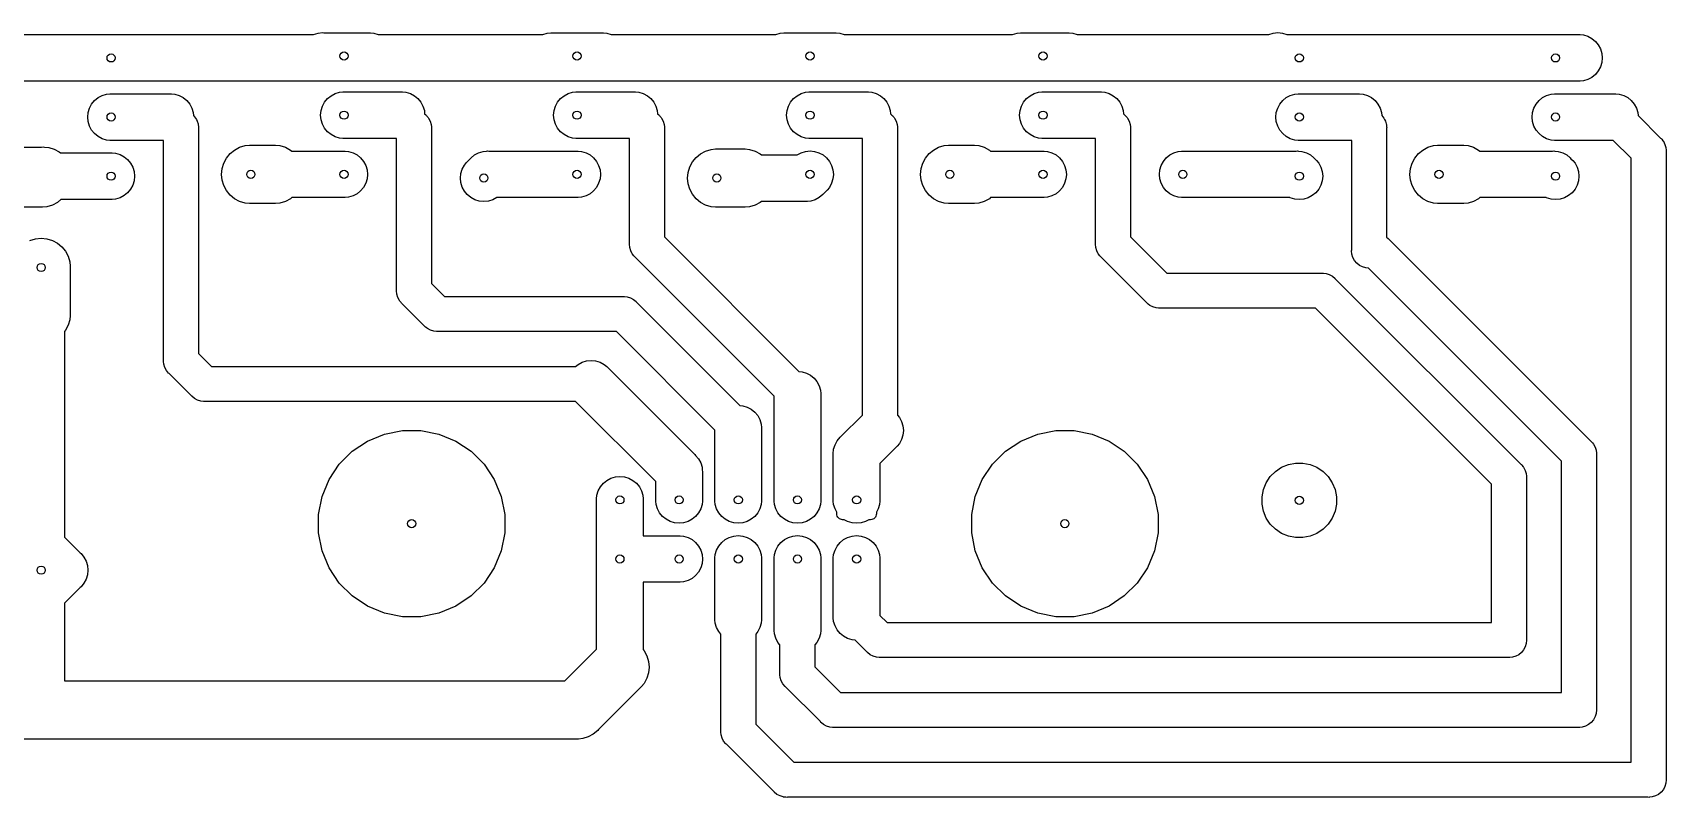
# Model space of a CAD drawing. Extents: x 86 to 209, y -117 to -36.
# Drawn here: x 137.6 to 207.8, y -116.8 to -83.9 of the extents above; entities that cross this region are included whole.
import ezdxf

# ---------------------------------------------------------------- set-up
doc = ezdxf.new("R2010")
doc.units = 0
doc.layers.add('BLACK', color=7, linetype='CONTINUOUS')

msp = doc.modelspace()

# ---------------------------------------------------------------- linework, layer by layer
at = {"layer": 'BLACK', "linetype": 'CONTINUOUS'}
for p, q in [((134, -84), (149.68, -84)), ((149.68, -84), (149.695, -83.9917)), ((149.695, -83.9917), (149.884, -83.9345)), ((149.884, -83.9345), (150.08, -83.9152)), ((150.08, -83.9152), (150.129, -83.92)), ((150.129, -83.92), (152.129, -83.92)), ((152.129, -83.92), (152.276, -83.9345)), ((152.276, -83.9345), (152.465, -83.9917)), ((152.465, -83.9917), (152.48, -84)), ((152.48, -84), (159.52, -84)), ((159.52, -84), (159.535, -83.9917)), ((159.535, -83.9917), (159.724, -83.9345)), ((159.724, -83.9345), (159.871, -83.92)), ((159.871, -83.92), (162.129, -83.92)), ((162.129, -83.92), (162.276, -83.9345)), ((162.276, -83.9345), (162.465, -83.9917)), ((162.465, -83.9917), (162.48, -84)), ((162.48, -84), (169.52, -84)), ((169.52, -84), (169.535, -83.9917)), ((169.535, -83.9917), (169.724, -83.9345)), ((169.724, -83.9345), (169.871, -83.92)), ((169.871, -83.92), (172.129, -83.92)), ((172.129, -83.92), (172.276, -83.9345)), ((172.276, -83.9345), (172.465, -83.9917)), ((172.465, -83.9917), (172.48, -84)), ((172.48, -84), (179.68, -84)), ((179.68, -84), (179.695, -83.9917)), ((179.695, -83.9917), (179.884, -83.9345)), ((179.884, -83.9345), (180.031, -83.92)), ((180.031, -83.92), (182.129, -83.92)), ((182.129, -83.92), (182.276, -83.9345)), ((182.276, -83.9345), (182.465, -83.9917)), ((182.465, -83.9917), (182.48, -84)), ((182.48, -84), (190.68, -84)), ((190.68, -84), (190.695, -83.9917)), ((190.695, -83.9917), (190.884, -83.9345)), ((190.884, -83.9345), (191.08, -83.9152)), ((191.08, -83.9152), (191.276, -83.9345)), ((191.276, -83.9345), (191.465, -83.9917)), ((191.465, -83.9917), (191.48, -84)), ((191.48, -84), (204.049, -84)), ((204.049, -84), (204.196, -84.0145)), ((204.196, -84.0145), (204.385, -84.0717)), ((204.385, -84.0717), (204.558, -84.1645)), ((204.558, -84.1645), (204.711, -84.2895)), ((204.711, -84.2895), (204.835, -84.4417)), ((204.835, -84.4417), (204.928, -84.6155)), ((204.928, -84.6155), (204.986, -84.804)), ((204.986, -84.804), (205.005, -85)), ((204.928, -85.3845), (204.835, -85.5583)), ((204.986, -85.196), (204.928, -85.3845)), ((205.005, -85), (204.986, -85.196)), ((149.951, -86), (134, -86)), ((150, -86.0048), (149.951, -86)), ((150.049, -86), (150, -86.0048)), ((191.111, -86), (150.049, -86)), ((191.16, -86.0048), (191.111, -86)), ((191.209, -86), (191.16, -86.0048)), ((204.049, -86), (191.209, -86)), ((204.196, -85.9855), (204.049, -86)), ((204.385, -85.9283), (204.196, -85.9855)), ((204.558, -85.8355), (204.385, -85.9283)), ((204.711, -85.7105), (204.558, -85.8355)), ((204.835, -85.5583), (204.711, -85.7105)), ((140.165, -86.9817), (140.289, -86.8295)), ((140.289, -86.8295), (140.442, -86.7045)), ((140.442, -86.7045), (140.615, -86.6117)), ((140.615, -86.6117), (140.804, -86.5545)), ((140.804, -86.5545), (140.951, -86.54)), ((140.951, -86.54), (143.589, -86.54)), ((143.589, -86.54), (143.736, -86.5545)), ((143.736, -86.5545), (143.925, -86.6117)), ((143.925, -86.6117), (144.098, -86.7045)), ((144.098, -86.7045), (144.251, -86.8295)), ((144.251, -86.8295), (144.375, -86.9817)), ((150.072, -87.0755), (150.165, -86.9017)), ((150.165, -86.9017), (150.289, -86.7495)), ((150.289, -86.7495), (150.442, -86.6245)), ((150.442, -86.6245), (150.615, -86.5317)), ((150.615, -86.5317), (150.804, -86.4745)), ((150.804, -86.4745), (150.951, -86.46)), ((150.951, -86.46), (153.509, -86.46)), ((153.509, -86.46), (153.656, -86.4745)), ((153.656, -86.4745), (153.845, -86.5317)), ((153.845, -86.5317), (154.018, -86.6245)), ((154.018, -86.6245), (154.171, -86.7495)), ((154.171, -86.7495), (154.295, -86.9017)), ((154.295, -86.9017), (154.388, -87.0755)), ((160.072, -87.0755), (160.165, -86.9017)), ((160.165, -86.9017), (160.289, -86.7495)), ((160.289, -86.7495), (160.442, -86.6245)), ((160.442, -86.6245), (160.615, -86.5317)), ((160.615, -86.5317), (160.804, -86.4745)), ((160.804, -86.4745), (160.951, -86.46)), ((160.951, -86.46), (163.509, -86.46)), ((163.509, -86.46), (163.656, -86.4745)), ((163.656, -86.4745), (163.845, -86.5317)), ((163.845, -86.5317), (164.018, -86.6245)), ((164.018, -86.6245), (164.171, -86.7495)), ((164.171, -86.7495), (164.295, -86.9017)), ((164.295, -86.9017), (164.388, -87.0755)), ((170.072, -87.0755), (170.165, -86.9017)), ((170.165, -86.9017), (170.289, -86.7495)), ((170.289, -86.7495), (170.442, -86.6245)), ((170.442, -86.6245), (170.615, -86.5317)), ((170.615, -86.5317), (170.804, -86.4745)), ((170.804, -86.4745), (170.951, -86.46)), ((170.951, -86.46), (173.509, -86.46)), ((173.509, -86.46), (173.656, -86.4745)), ((173.656, -86.4745), (173.845, -86.5317)), ((173.845, -86.5317), (174.018, -86.6245)), ((174.018, -86.6245), (174.171, -86.7495)), ((174.171, -86.7495), (174.295, -86.9017)), ((174.295, -86.9017), (174.388, -87.0755)), ((180.072, -87.0755), (180.165, -86.9017)), ((180.165, -86.9017), (180.289, -86.7495)), ((180.289, -86.7495), (180.442, -86.6245)), ((180.442, -86.6245), (180.615, -86.5317)), ((180.615, -86.5317), (180.804, -86.4745)), ((180.804, -86.4745), (180.951, -86.46)), ((180.951, -86.46), (183.509, -86.46)), ((183.509, -86.46), (183.656, -86.4745)), ((183.656, -86.4745), (183.845, -86.5317)), ((183.845, -86.5317), (184.018, -86.6245)), ((184.018, -86.6245), (184.171, -86.7495)), ((184.171, -86.7495), (184.295, -86.9017)), ((184.295, -86.9017), (184.388, -87.0755)), ((191.165, -86.9817), (191.289, -86.8295)), ((191.289, -86.8295), (191.442, -86.7045)), ((191.442, -86.7045), (191.615, -86.6117)), ((191.615, -86.6117), (191.804, -86.5545)), ((191.804, -86.5545), (191.951, -86.54)), ((191.951, -86.54), (194.589, -86.54)), ((194.589, -86.54), (194.736, -86.5545)), ((194.736, -86.5545), (194.925, -86.6117)), ((194.925, -86.6117), (195.098, -86.7045)), ((195.098, -86.7045), (195.251, -86.8295)), ((195.251, -86.8295), (195.375, -86.9817)), ((202.165, -86.9817), (202.289, -86.8295)), ((202.289, -86.8295), (202.442, -86.7045)), ((202.442, -86.7045), (202.615, -86.6117)), ((202.615, -86.6117), (202.804, -86.5545)), ((202.804, -86.5545), (202.951, -86.54)), ((202.951, -86.54), (205.589, -86.54)), ((205.589, -86.54), (205.736, -86.5545)), ((205.736, -86.5545), (205.925, -86.6117)), ((205.925, -86.6117), (206.098, -86.7045)), ((206.098, -86.7045), (206.251, -86.8295)), ((206.251, -86.8295), (206.375, -86.9817)), ((139.995, -87.54), (140.014, -87.344)), ((140.014, -87.736), (139.995, -87.54)), ((140.014, -87.344), (140.072, -87.1555)), ((140.072, -87.1555), (140.165, -86.9817)), ((144.375, -86.9817), (144.468, -87.1555)), ((144.468, -87.1555), (144.526, -87.344)), ((144.526, -87.344), (144.538, -87.4737)), ((144.538, -87.4737), (144.627, -87.5813)), ((144.627, -87.5813), (144.663, -87.6488)), ((144.663, -87.6488), (144.696, -87.7116)), ((149.995, -87.46), (150.014, -87.264)), ((150.014, -87.656), (149.995, -87.46)), ((150.014, -87.264), (150.072, -87.0755)), ((154.388, -87.0755), (154.446, -87.264)), ((154.446, -87.264), (154.459, -87.3981)), ((154.459, -87.3981), (154.504, -87.4436)), ((154.504, -87.4436), (154.533, -87.4671)), ((154.533, -87.4671), (154.556, -87.4957)), ((154.556, -87.4957), (154.556, -87.4957)), ((154.556, -87.4957), (154.608, -87.5583)), ((154.608, -87.5583), (154.627, -87.5813)), ((154.627, -87.5813), (154.696, -87.7116)), ((159.995, -87.46), (160.014, -87.264)), ((160.014, -87.656), (159.995, -87.46)), ((160.014, -87.264), (160.072, -87.0755)), ((164.388, -87.0755), (164.446, -87.264)), ((164.446, -87.264), (164.459, -87.3981)), ((164.459, -87.3981), (164.504, -87.4436)), ((164.504, -87.4436), (164.533, -87.4671)), ((164.533, -87.4671), (164.556, -87.4957)), ((164.556, -87.4957), (164.556, -87.4957)), ((164.556, -87.4957), (164.608, -87.5583)), ((164.608, -87.5583), (164.627, -87.5813)), ((164.627, -87.5813), (164.696, -87.7116)), ((169.995, -87.46), (170.014, -87.264)), ((170.014, -87.656), (169.995, -87.46)), ((170.014, -87.264), (170.072, -87.0755)), ((174.388, -87.0755), (174.446, -87.264)), ((174.446, -87.264), (174.459, -87.3981)), ((174.459, -87.3981), (174.504, -87.4436)), ((174.504, -87.4436), (174.533, -87.4671)), ((174.533, -87.4671), (174.556, -87.4957)), ((174.556, -87.4957), (174.556, -87.4957)), ((174.556, -87.4957), (174.608, -87.5583)), ((174.608, -87.5583), (174.627, -87.5813)), ((174.627, -87.5813), (174.696, -87.7116)), ((179.995, -87.46), (180.014, -87.264)), ((180.014, -87.656), (179.995, -87.46)), ((180.014, -87.264), (180.072, -87.0755)), ((184.388, -87.0755), (184.446, -87.264)), ((184.446, -87.264), (184.459, -87.3981)), ((184.459, -87.3981), (184.504, -87.4436)), ((184.504, -87.4436), (184.533, -87.4671)), ((184.533, -87.4671), (184.556, -87.4957)), ((184.556, -87.4957), (184.556, -87.4957)), ((184.556, -87.4957), (184.608, -87.5583)), ((184.608, -87.5583), (184.627, -87.5813)), ((184.627, -87.5813), (184.696, -87.7116)), ((190.995, -87.54), (191.014, -87.344)), ((191.014, -87.736), (190.995, -87.54)), ((191.014, -87.344), (191.072, -87.1555)), ((191.072, -87.1555), (191.165, -86.9817)), ((195.375, -86.9817), (195.468, -87.1555)), ((195.468, -87.1555), (195.526, -87.344)), ((195.526, -87.344), (195.538, -87.4737)), ((195.538, -87.4737), (195.627, -87.5813)), ((195.627, -87.5813), (195.663, -87.6488)), ((195.663, -87.6488), (195.696, -87.7116)), ((201.995, -87.54), (202.014, -87.344)), ((202.014, -87.736), (201.995, -87.54)), ((202.014, -87.344), (202.072, -87.1555)), ((202.072, -87.1555), (202.165, -86.9817)), ((206.375, -86.9817), (206.468, -87.1555)), ((206.468, -87.1555), (206.526, -87.344)), ((206.526, -87.344), (206.539, -87.4781)), ((206.539, -87.4781), (207.504, -88.4436)), ((140.072, -87.9245), (140.014, -87.736)), ((140.165, -88.0983), (140.072, -87.9245)), ((140.289, -88.2505), (140.165, -88.0983)), ((140.442, -88.3755), (140.289, -88.2505)), ((144.696, -87.7116), (144.732, -87.8284)), ((144.732, -87.8284), (144.739, -87.853)), ((144.739, -87.853), (144.75, -87.9632)), ((144.75, -87.9632), (144.75, -87.9632)), ((144.75, -87.9632), (144.754, -88)), ((144.754, -88), (144.75, -88.0368)), ((144.75, -88.0368), (144.75, -97.6893)), ((150.072, -87.8445), (150.014, -87.656)), ((150.165, -88.0183), (150.072, -87.8445)), ((150.289, -88.1705), (150.165, -88.0183)), ((150.442, -88.2955), (150.289, -88.1705)), ((150.615, -88.3883), (150.442, -88.2955)), ((154.696, -87.7116), (154.739, -87.853)), ((154.739, -87.853), (154.75, -87.9632)), ((154.75, -87.9632), (154.75, -87.9632)), ((154.75, -87.9632), (154.754, -88)), ((154.754, -88), (154.75, -88.0368)), ((154.75, -88.0368), (154.75, -94.6893)), ((160.072, -87.8445), (160.014, -87.656)), ((160.165, -88.0183), (160.072, -87.8445)), ((160.289, -88.1705), (160.165, -88.0183)), ((160.442, -88.2955), (160.289, -88.1705)), ((160.615, -88.3883), (160.442, -88.2955)), ((164.696, -87.7116), (164.739, -87.853)), ((164.739, -87.853), (164.75, -87.9632)), ((164.75, -87.9632), (164.75, -87.9632)), ((164.75, -87.9632), (164.754, -88)), ((164.754, -88), (164.75, -88.0368)), ((164.75, -88.0368), (164.75, -92.6893)), ((170.072, -87.8445), (170.014, -87.656)), ((170.165, -88.0183), (170.072, -87.8445)), ((170.289, -88.1705), (170.165, -88.0183)), ((170.442, -88.2955), (170.289, -88.1705)), ((170.615, -88.3883), (170.442, -88.2955)), ((174.696, -87.7116), (174.739, -87.853)), ((174.739, -87.853), (174.75, -87.9632)), ((174.75, -87.9632), (174.75, -87.9632)), ((174.75, -87.9632), (174.754, -88)), ((174.754, -88), (174.75, -88.0368)), ((174.75, -88.0368), (174.75, -100.338)), ((180.072, -87.8445), (180.014, -87.656)), ((180.165, -88.0183), (180.072, -87.8445)), ((180.289, -88.1705), (180.165, -88.0183)), ((180.442, -88.2955), (180.289, -88.1705)), ((180.615, -88.3883), (180.442, -88.2955)), ((184.696, -87.7116), (184.739, -87.853)), ((184.739, -87.853), (184.75, -87.9632)), ((184.75, -87.9632), (184.75, -87.9632)), ((184.75, -87.9632), (184.754, -88)), ((184.754, -88), (184.75, -88.0368)), ((184.75, -88.0368), (184.75, -92.6893)), ((191.072, -87.9245), (191.014, -87.736)), ((191.165, -88.0983), (191.072, -87.9245)), ((191.289, -88.2505), (191.165, -88.0983)), ((191.442, -88.3755), (191.289, -88.2505)), ((195.696, -87.7116), (195.732, -87.8284)), ((195.732, -87.8284), (195.739, -87.853)), ((195.739, -87.853), (195.75, -87.9632)), ((195.75, -87.9632), (195.75, -87.9632)), ((195.75, -87.9632), (195.754, -88)), ((195.754, -88), (195.75, -88.0368)), ((195.75, -88.0368), (195.75, -92.6959)), ((202.072, -87.9245), (202.014, -87.736)), ((202.165, -88.0983), (202.072, -87.9245)), ((202.289, -88.2505), (202.165, -88.0983)), ((202.442, -88.3755), (202.289, -88.2505)), ((137.141, -88.83), (138.019, -88.83)), ((138.019, -88.83), (138.08, -88.824)), ((138.08, -88.824), (138.141, -88.83)), ((138.141, -88.83), (138.141, -88.83)), ((138.141, -88.83), (138.325, -88.8481)), ((138.325, -88.8481), (138.561, -88.9196)), ((138.561, -88.9196), (138.778, -89.0356)), ((138.778, -89.0356), (138.832, -89.08)), ((140.615, -88.4683), (140.442, -88.3755)), ((140.804, -88.5255), (140.615, -88.4683)), ((140.951, -88.54), (140.804, -88.5255)), ((143.25, -88.54), (140.951, -88.54)), ((143.25, -97.9632), (143.25, -88.54)), ((146.112, -89.1118), (146.302, -88.9556)), ((146.302, -88.9556), (146.519, -88.8396)), ((146.519, -88.8396), (146.755, -88.7681)), ((146.755, -88.7681), (146.939, -88.75)), ((146.939, -88.75), (148.061, -88.75)), ((148.061, -88.75), (148.245, -88.7681)), ((148.245, -88.7681), (148.481, -88.8396)), ((148.481, -88.8396), (148.698, -88.9556)), ((148.698, -88.9556), (148.752, -89)), ((148.752, -89), (151.049, -89)), ((150.804, -88.4455), (150.615, -88.3883)), ((150.951, -88.46), (150.804, -88.4455)), ((153.25, -88.46), (150.951, -88.46)), ((151.049, -89), (151.196, -89.0145)), ((151.196, -89.0145), (151.385, -89.0717)), ((153.25, -94.9632), (153.25, -88.46)), ((156.775, -89.0717), (156.964, -89.0145)), ((156.964, -89.0145), (157.111, -89)), ((157.111, -89), (157.16, -88.9952)), ((157.111, -89), (157.111, -89)), ((157.16, -88.9952), (157.209, -89)), ((157.209, -89), (161.049, -89)), ((160.804, -88.4455), (160.615, -88.3883)), ((160.951, -88.46), (160.804, -88.4455)), ((163.25, -88.46), (160.951, -88.46)), ((161.049, -89), (161.196, -89.0145)), ((161.196, -89.0145), (161.385, -89.0717)), ((163.25, -92.9632), (163.25, -88.46)), ((166.302, -89.1156), (166.519, -88.9996)), ((166.519, -88.9996), (166.755, -88.9281)), ((166.755, -88.9281), (166.939, -88.91)), ((166.939, -88.91), (168.221, -88.91)), ((168.221, -88.91), (168.405, -88.9281)), ((168.405, -88.9281), (168.641, -88.9996)), ((168.641, -88.9996), (168.858, -89.1156)), ((170.804, -88.4455), (170.615, -88.3883)), ((170.615, -89.0717), (170.804, -89.0145)), ((170.951, -88.46), (170.804, -88.4455)), ((170.804, -89.0145), (171, -88.9952)), ((173.25, -88.46), (170.951, -88.46)), ((171, -88.9952), (171.196, -89.0145)), ((171.196, -89.0145), (171.385, -89.0717)), ((173.25, -100.336), (173.25, -88.46)), ((176.112, -89.1118), (176.302, -88.9556)), ((176.302, -88.9556), (176.519, -88.8396)), ((176.519, -88.8396), (176.755, -88.7681)), ((176.755, -88.7681), (176.939, -88.75)), ((176.939, -88.75), (178.061, -88.75)), ((178.061, -88.75), (178.245, -88.7681)), ((178.245, -88.7681), (178.481, -88.8396)), ((178.481, -88.8396), (178.698, -88.9556)), ((178.698, -88.9556), (178.752, -89)), ((178.752, -89), (181.049, -89)), ((180.804, -88.4455), (180.615, -88.3883)), ((180.951, -88.46), (180.804, -88.4455)), ((183.25, -88.46), (180.951, -88.46)), ((181.049, -89), (181.196, -89.0145)), ((181.196, -89.0145), (181.385, -89.0717)), ((183.25, -92.9632), (183.25, -88.46)), ((186.615, -89.0717), (186.804, -89.0145)), ((186.804, -89.0145), (186.951, -89)), ((186.951, -89), (191.871, -89)), ((191.615, -88.4683), (191.442, -88.3755)), ((191.804, -88.5255), (191.615, -88.4683)), ((191.951, -88.54), (191.804, -88.5255)), ((191.871, -89), (191.92, -88.9952)), ((191.92, -88.9952), (191.969, -89)), ((194.25, -88.54), (191.951, -88.54)), ((191.969, -89), (192.116, -89.0145)), ((192.116, -89.0145), (192.305, -89.0717)), ((194.25, -93.2452), (194.25, -88.54)), ((197.112, -89.1118), (197.302, -88.9556)), ((197.302, -88.9556), (197.519, -88.8396)), ((197.519, -88.8396), (197.755, -88.7681)), ((197.755, -88.7681), (197.939, -88.75)), ((197.939, -88.75), (199.061, -88.75)), ((199.061, -88.75), (199.245, -88.7681)), ((199.245, -88.7681), (199.481, -88.8396)), ((199.481, -88.8396), (199.698, -88.9556)), ((199.698, -88.9556), (199.752, -89)), ((199.752, -89), (202.871, -89)), ((202.615, -88.4683), (202.442, -88.3755)), ((202.804, -88.5255), (202.615, -88.4683)), ((202.951, -88.54), (202.804, -88.5255)), ((202.871, -89), (202.92, -88.9952)), ((202.92, -88.9952), (202.969, -89)), ((205.479, -88.54), (202.951, -88.54)), ((202.969, -89), (203.116, -89.0145)), ((203.116, -89.0145), (203.305, -89.0717)), ((206.25, -89.3107), (205.479, -88.54)), ((207.504, -88.4436), (207.533, -88.4671)), ((207.533, -88.4671), (207.556, -88.4957)), ((207.556, -88.4957), (207.556, -88.4957)), ((207.556, -88.4957), (207.608, -88.5583)), ((207.608, -88.5583), (207.627, -88.5813)), ((207.627, -88.5813), (207.696, -88.7116)), ((207.696, -88.7116), (207.739, -88.853)), ((207.739, -88.853), (207.75, -88.9632)), ((207.75, -88.9632), (207.75, -88.9632)), ((207.75, -88.9632), (207.754, -89)), ((207.754, -89), (207.75, -89.0368)), ((207.75, -89.0368), (207.75, -115.963)), ((138.832, -89.08), (141.049, -89.08)), ((141.049, -89.08), (141.196, -89.0945)), ((141.196, -89.0945), (141.385, -89.1517)), ((141.385, -89.1517), (141.558, -89.2445)), ((141.558, -89.2445), (141.711, -89.3695)), ((141.711, -89.3695), (141.835, -89.5217)), ((141.835, -89.5217), (141.928, -89.6955)), ((141.928, -89.6955), (141.986, -89.884)), ((145.768, -89.755), (145.84, -89.5193)), ((145.84, -89.5193), (145.956, -89.3022)), ((145.956, -89.3022), (146.112, -89.1118)), ((151.385, -89.0717), (151.558, -89.1645)), ((151.558, -89.1645), (151.711, -89.2895)), ((151.711, -89.2895), (151.835, -89.4417)), ((151.835, -89.4417), (151.928, -89.6155)), ((151.928, -89.6155), (151.986, -89.804)), ((156.072, -89.7755), (156.165, -89.6017)), ((156.165, -89.6017), (156.258, -89.4876)), ((156.258, -89.4876), (156.418, -89.3276)), ((156.418, -89.3276), (156.449, -89.2895)), ((156.449, -89.2895), (156.602, -89.1645)), ((156.602, -89.1645), (156.775, -89.0717)), ((161.385, -89.0717), (161.558, -89.1645)), ((161.558, -89.1645), (161.711, -89.2895)), ((161.711, -89.2895), (161.835, -89.4417)), ((161.835, -89.4417), (161.928, -89.6155)), ((161.928, -89.6155), (161.986, -89.804)), ((165.768, -89.915), (165.84, -89.6793)), ((165.84, -89.6793), (165.956, -89.4622)), ((165.956, -89.4622), (166.112, -89.2718)), ((166.112, -89.2718), (166.302, -89.1156)), ((168.858, -89.1156), (168.912, -89.16)), ((168.912, -89.16), (170.45, -89.16)), ((170.45, -89.16), (170.615, -89.0717)), ((171.385, -89.0717), (171.558, -89.1645)), ((171.558, -89.1645), (171.711, -89.2895)), ((171.711, -89.2895), (171.835, -89.4417)), ((171.835, -89.4417), (171.928, -89.6155)), ((171.928, -89.6155), (171.986, -89.804)), ((175.768, -89.755), (175.84, -89.5193)), ((175.84, -89.5193), (175.956, -89.3022)), ((175.956, -89.3022), (176.112, -89.1118)), ((181.385, -89.0717), (181.558, -89.1645)), ((181.558, -89.1645), (181.711, -89.2895)), ((181.711, -89.2895), (181.835, -89.4417)), ((181.835, -89.4417), (181.928, -89.6155)), ((181.928, -89.6155), (181.986, -89.804)), ((186.014, -89.804), (186.072, -89.6155)), ((186.072, -89.6155), (186.165, -89.4417)), ((186.165, -89.4417), (186.289, -89.2895)), ((186.289, -89.2895), (186.442, -89.1645)), ((186.442, -89.1645), (186.615, -89.0717)), ((192.305, -89.0717), (192.478, -89.1645)), ((192.478, -89.1645), (192.631, -89.2895)), ((192.631, -89.2895), (192.662, -89.3276)), ((192.662, -89.3276), (192.742, -89.4076)), ((192.742, -89.4076), (192.835, -89.5217)), ((192.835, -89.5217), (192.928, -89.6955)), ((192.928, -89.6955), (192.986, -89.884)), ((196.768, -89.755), (196.84, -89.5193)), ((196.84, -89.5193), (196.956, -89.3022)), ((196.956, -89.3022), (197.112, -89.1118)), ((203.305, -89.0717), (203.478, -89.1645)), ((203.478, -89.1645), (203.631, -89.2895)), ((203.631, -89.2895), (203.662, -89.3276)), ((203.662, -89.3276), (203.742, -89.4076)), ((203.742, -89.4076), (203.835, -89.5217)), ((203.835, -89.5217), (203.928, -89.6955)), ((203.928, -89.6955), (203.986, -89.884)), ((206.25, -115.25), (206.25, -89.3107)), ((141.986, -90.276), (141.928, -90.4645)), ((141.986, -89.884), (142.005, -90.08)), ((142.005, -90.08), (141.986, -90.276)), ((145.744, -90), (145.768, -89.755)), ((145.768, -90.245), (145.744, -90)), ((145.84, -90.4807), (145.768, -90.245)), ((151.928, -90.3845), (151.835, -90.5583)), ((151.986, -90.196), (151.928, -90.3845)), ((151.986, -89.804), (152.005, -90)), ((152.005, -90), (151.986, -90.196)), ((155.995, -90.16), (156.014, -89.964)), ((156.014, -90.356), (155.995, -90.16)), ((156.014, -89.964), (156.072, -89.7755)), ((156.072, -90.5445), (156.014, -90.356)), ((161.928, -90.3845), (161.835, -90.5583)), ((161.986, -90.196), (161.928, -90.3845)), ((161.986, -89.804), (162.005, -90)), ((162.005, -90), (161.986, -90.196)), ((165.744, -90.16), (165.768, -89.915)), ((165.768, -90.405), (165.744, -90.16)), ((165.84, -90.6407), (165.768, -90.405)), ((171.928, -90.3845), (171.835, -90.5583)), ((171.986, -90.196), (171.928, -90.3845)), ((171.986, -89.804), (172.005, -90)), ((172.005, -90), (171.986, -90.196)), ((175.744, -90), (175.768, -89.755)), ((175.768, -90.245), (175.744, -90)), ((175.84, -90.4807), (175.768, -90.245)), ((181.928, -90.3845), (181.835, -90.5583)), ((181.986, -90.196), (181.928, -90.3845)), ((181.986, -89.804), (182.005, -90)), ((182.005, -90), (181.986, -90.196)), ((185.995, -90), (186.014, -89.804)), ((186.014, -90.196), (185.995, -90)), ((186.072, -90.3845), (186.014, -90.196)), ((186.165, -90.5583), (186.072, -90.3845)), ((192.986, -90.276), (192.928, -90.4645)), ((192.986, -89.884), (193.005, -90.08)), ((193.005, -90.08), (192.986, -90.276)), ((196.744, -90), (196.768, -89.755)), ((196.768, -90.245), (196.744, -90)), ((196.84, -90.4807), (196.768, -90.245)), ((203.986, -90.276), (203.928, -90.4645)), ((203.986, -89.884), (204.005, -90.08)), ((204.005, -90.08), (203.986, -90.276)), ((138.849, -91.08), (138.698, -91.2044)), ((141.049, -91.08), (138.849, -91.08)), ((141.196, -91.0655), (141.049, -91.08)), ((141.385, -91.0083), (141.196, -91.0655)), ((141.558, -90.9155), (141.385, -91.0083)), ((141.711, -90.7905), (141.558, -90.9155)), ((141.835, -90.6383), (141.711, -90.7905)), ((141.928, -90.4645), (141.835, -90.6383)), ((145.956, -90.6978), (145.84, -90.4807)), ((146.112, -90.8882), (145.956, -90.6978)), ((146.302, -91.0444), (146.112, -90.8882)), ((146.519, -91.1604), (146.302, -91.0444)), ((148.698, -91.0444), (148.481, -91.1604)), ((148.752, -91), (148.698, -91.0444)), ((151.049, -91), (148.752, -91)), ((151.196, -90.9855), (151.049, -91)), ((151.385, -90.9283), (151.196, -90.9855)), ((151.558, -90.8355), (151.385, -90.9283)), ((151.711, -90.7105), (151.558, -90.8355)), ((151.835, -90.5583), (151.711, -90.7105)), ((156.165, -90.7183), (156.072, -90.5445)), ((156.289, -90.8705), (156.165, -90.7183)), ((156.442, -90.9955), (156.289, -90.8705)), ((156.615, -91.0883), (156.442, -90.9955)), ((156.804, -91.1455), (156.615, -91.0883)), ((157, -91.1648), (156.804, -91.1455)), ((157.196, -91.1455), (157, -91.1648)), ((157.385, -91.0883), (157.196, -91.1455)), ((157.55, -91), (157.385, -91.0883)), ((161.049, -91), (157.55, -91)), ((161.196, -90.9855), (161.049, -91)), ((161.385, -90.9283), (161.196, -90.9855)), ((161.558, -90.8355), (161.385, -90.9283)), ((161.711, -90.7105), (161.558, -90.8355)), ((161.835, -90.5583), (161.711, -90.7105)), ((165.956, -90.8578), (165.84, -90.6407)), ((166.112, -91.0482), (165.956, -90.8578)), ((166.302, -91.2044), (166.112, -91.0482)), ((171.036, -91.1455), (170.889, -91.16)), ((171.225, -91.0883), (171.036, -91.1455)), ((171.398, -90.9955), (171.225, -91.0883)), ((171.551, -90.8705), (171.398, -90.9955)), ((171.582, -90.8324), (171.551, -90.8705)), ((171.742, -90.6724), (171.582, -90.8324)), ((171.835, -90.5583), (171.742, -90.6724)), ((175.956, -90.6978), (175.84, -90.4807)), ((176.112, -90.8882), (175.956, -90.6978)), ((176.302, -91.0444), (176.112, -90.8882)), ((176.519, -91.1604), (176.302, -91.0444)), ((178.698, -91.0444), (178.481, -91.1604)), ((178.752, -91), (178.698, -91.0444)), ((181.049, -91), (178.752, -91)), ((181.196, -90.9855), (181.049, -91)), ((181.385, -90.9283), (181.196, -90.9855)), ((181.558, -90.8355), (181.385, -90.9283)), ((181.711, -90.7105), (181.558, -90.8355)), ((181.835, -90.5583), (181.711, -90.7105)), ((186.289, -90.7105), (186.165, -90.5583)), ((186.442, -90.8355), (186.289, -90.7105)), ((186.615, -90.9283), (186.442, -90.8355)), ((186.804, -90.9855), (186.615, -90.9283)), ((186.951, -91), (186.804, -90.9855)), ((191.6, -91), (186.951, -91)), ((191.615, -91.0083), (191.6, -91)), ((191.804, -91.0655), (191.615, -91.0083)), ((192, -91.0848), (191.804, -91.0655)), ((192.196, -91.0655), (192, -91.0848)), ((192.385, -91.0083), (192.196, -91.0655)), ((192.558, -90.9155), (192.385, -91.0083)), ((192.711, -90.7905), (192.558, -90.9155)), ((192.835, -90.6383), (192.711, -90.7905)), ((192.928, -90.4645), (192.835, -90.6383)), ((196.956, -90.6978), (196.84, -90.4807)), ((197.112, -90.8882), (196.956, -90.6978)), ((197.302, -91.0444), (197.112, -90.8882)), ((197.519, -91.1604), (197.302, -91.0444)), ((199.698, -91.0444), (199.481, -91.1604)), ((199.752, -91), (199.698, -91.0444)), ((202.6, -91), (199.752, -91)), ((202.615, -91.0083), (202.6, -91)), ((202.804, -91.0655), (202.615, -91.0083)), ((203, -91.0848), (202.804, -91.0655)), ((203.196, -91.0655), (203, -91.0848)), ((203.385, -91.0083), (203.196, -91.0655)), ((203.558, -90.9155), (203.385, -91.0083)), ((203.711, -90.7905), (203.558, -90.9155)), ((203.835, -90.6383), (203.711, -90.7905)), ((203.928, -90.4645), (203.835, -90.6383)), ((137.939, -91.41), (137.061, -91.41)), ((138, -91.416), (137.939, -91.41)), ((138.061, -91.41), (138, -91.416)), ((138.245, -91.3919), (138.061, -91.41)), ((138.061, -91.41), (138.061, -91.41)), ((138.481, -91.3204), (138.245, -91.3919)), ((138.698, -91.2044), (138.481, -91.3204)), ((146.755, -91.2319), (146.519, -91.1604)), ((146.939, -91.25), (146.755, -91.2319)), ((148.061, -91.25), (146.939, -91.25)), ((148.245, -91.2319), (148.061, -91.25)), ((148.481, -91.1604), (148.245, -91.2319)), ((166.519, -91.3204), (166.302, -91.2044)), ((166.755, -91.3919), (166.519, -91.3204)), ((166.939, -91.41), (166.755, -91.3919)), ((168.221, -91.41), (166.939, -91.41)), ((168.405, -91.3919), (168.221, -91.41)), ((168.641, -91.3204), (168.405, -91.3919)), ((168.858, -91.2044), (168.641, -91.3204)), ((168.912, -91.16), (168.858, -91.2044)), ((170.791, -91.16), (168.912, -91.16)), ((170.84, -91.1648), (170.791, -91.16)), ((170.889, -91.16), (170.84, -91.1648)), ((176.755, -91.2319), (176.519, -91.1604)), ((176.939, -91.25), (176.755, -91.2319)), ((178.061, -91.25), (176.939, -91.25)), ((178.245, -91.2319), (178.061, -91.25)), ((178.481, -91.1604), (178.245, -91.2319)), ((197.755, -91.2319), (197.519, -91.1604)), ((197.939, -91.25), (197.755, -91.2319)), ((199.061, -91.25), (197.939, -91.25)), ((199.245, -91.2319), (199.061, -91.25)), ((199.481, -91.1604), (199.245, -91.2319)), ((137.519, -92.8396), (137.755, -92.7681)), ((137.755, -92.7681), (138, -92.744)), ((138, -92.744), (138.245, -92.7681)), ((138.245, -92.7681), (138.481, -92.8396)), ((138.481, -92.8396), (138.698, -92.9556)), ((138.698, -92.9556), (138.888, -93.1118)), ((138.888, -93.1118), (139.044, -93.3022)), ((163.246, -93), (163.25, -92.9632)), ((163.261, -93.147), (163.246, -93)), ((163.304, -93.2884), (163.261, -93.147)), ((164.75, -92.6893), (170.522, -98.4613)), ((183.246, -93), (183.25, -92.9632)), ((183.261, -93.147), (183.246, -93)), ((183.304, -93.2884), (183.261, -93.147)), ((184.75, -92.6893), (186.311, -94.25)), ((194.246, -93.2821), (194.25, -93.2452)), ((195.75, -92.6959), (195.815, -92.7492)), ((195.815, -92.7492), (195.838, -92.7778)), ((195.838, -92.7778), (204.504, -101.444)), ((139.044, -93.3022), (139.16, -93.5193)), ((139.16, -93.5193), (139.232, -93.755)), ((139.232, -93.755), (139.25, -93.9386)), ((139.25, -93.9386), (139.25, -96.0614)), ((163.373, -93.4187), (163.304, -93.2884)), ((163.304, -93.2884), (163.304, -93.2884)), ((163.382, -93.4291), (163.373, -93.4187)), ((163.444, -93.5043), (163.382, -93.4291)), ((163.467, -93.5329), (163.444, -93.5043)), ((163.444, -93.5043), (163.444, -93.5043)), ((163.496, -93.5564), (163.467, -93.5329)), ((169.46, -99.5207), (163.496, -93.5564)), ((183.373, -93.4187), (183.304, -93.2884)), ((183.304, -93.2884), (183.304, -93.2884)), ((183.382, -93.4291), (183.373, -93.4187)), ((183.444, -93.5043), (183.382, -93.4291)), ((183.467, -93.5329), (183.444, -93.5043)), ((183.444, -93.5043), (183.444, -93.5043)), ((183.496, -93.5564), (183.467, -93.5329)), ((185.444, -95.5043), (183.496, -93.5564)), ((194.261, -93.4291), (194.246, -93.2821)), ((194.304, -93.5705), (194.261, -93.4291)), ((194.373, -93.7008), (194.304, -93.5705)), ((194.467, -93.815), (194.373, -93.7008)), ((194.581, -93.9087), (194.467, -93.815)), ((194.712, -93.9783), (194.581, -93.9087)), ((186.311, -94.25), (192.963, -94.25)), ((192.963, -94.25), (193, -94.2464)), ((193, -94.2464), (193.037, -94.25)), ((193.037, -94.25), (193.037, -94.25)), ((193.037, -94.25), (193.147, -94.2609)), ((193.147, -94.2609), (193.288, -94.3037)), ((193.288, -94.3037), (193.419, -94.3734)), ((193.419, -94.3734), (193.533, -94.4671)), ((193.533, -94.4671), (193.556, -94.4957)), ((193.556, -94.4957), (201.504, -102.444)), ((194.853, -94.0212), (194.712, -93.9783)), ((194.963, -94.0321), (194.853, -94.0212)), ((194.972, -94.033), (194.963, -94.0321)), ((203.25, -102.311), (194.972, -94.033)), ((153.246, -95), (153.25, -94.9632)), ((153.261, -95.147), (153.246, -95)), ((153.304, -95.2884), (153.261, -95.147)), ((153.373, -95.4187), (153.304, -95.2884)), ((153.304, -95.2884), (153.304, -95.2884)), ((154.75, -94.6893), (155.311, -95.25)), ((155.311, -95.25), (162.963, -95.25)), ((162.963, -95.25), (163, -95.2464)), ((163, -95.2464), (163.037, -95.25)), ((163.037, -95.25), (163.037, -95.25)), ((163.037, -95.25), (163.147, -95.2609)), ((163.147, -95.2609), (163.288, -95.3037)), ((163.288, -95.3037), (163.419, -95.3734)), ((139.25, -96.0614), (139.232, -96.245)), ((153.392, -95.4417), (153.373, -95.4187)), ((153.444, -95.5043), (153.392, -95.4417)), ((153.467, -95.5329), (153.444, -95.5043)), ((153.444, -95.5043), (153.444, -95.5043)), ((153.496, -95.5564), (153.467, -95.5329)), ((154.444, -96.5043), (153.496, -95.5564)), ((163.419, -95.3734), (163.533, -95.4671)), ((163.533, -95.4671), (163.556, -95.4957)), ((163.556, -95.4957), (167.982, -99.9213)), ((185.467, -95.5329), (185.444, -95.5043)), ((185.496, -95.5564), (185.467, -95.5329)), ((185.517, -95.5737), (185.496, -95.5564)), ((185.496, -95.5564), (185.496, -95.5564)), ((185.581, -95.6266), (185.517, -95.5737)), ((185.712, -95.6963), (185.581, -95.6266)), ((185.853, -95.7391), (185.712, -95.6963)), ((185.963, -95.75), (185.853, -95.7391)), ((186, -95.7536), (185.963, -95.75)), ((185.963, -95.75), (185.963, -95.75)), ((186.037, -95.75), (186, -95.7536)), ((192.689, -95.75), (186.037, -95.75)), ((200.25, -103.311), (192.689, -95.75)), ((139.044, -96.6978), (139, -96.7519)), ((139, -96.7519), (139, -105.586)), ((139.16, -96.4807), (139.044, -96.6978)), ((139.232, -96.245), (139.16, -96.4807)), ((154.467, -96.5329), (154.444, -96.5043)), ((154.496, -96.5564), (154.467, -96.5329)), ((154.563, -96.6117), (154.496, -96.5564)), ((154.496, -96.5564), (154.496, -96.5564)), ((154.581, -96.6266), (154.563, -96.6117)), ((154.712, -96.6963), (154.581, -96.6266)), ((154.853, -96.7391), (154.712, -96.6963)), ((154.963, -96.75), (154.853, -96.7391)), ((155, -96.7536), (154.963, -96.75)), ((154.963, -96.75), (154.963, -96.75)), ((155.037, -96.75), (155, -96.7536)), ((162.689, -96.75), (155.037, -96.75)), ((166.92, -100.981), (162.689, -96.75)), ((143.246, -98), (143.25, -97.9632)), ((143.25, -98.0368), (143.246, -98)), ((143.261, -98.147), (143.25, -98.0368)), ((143.25, -98.0368), (143.25, -98.0368)), ((143.304, -98.2884), (143.261, -98.147)), ((144.75, -97.6893), (145.311, -98.25)), ((160.94, -98.25), (161.044, -98.1645)), ((161.044, -98.1645), (161.218, -98.0717)), ((161.218, -98.0717), (161.406, -98.0145)), ((161.406, -98.0145), (161.602, -97.9952)), ((161.602, -97.9952), (161.798, -98.0145)), ((161.798, -98.0145), (161.987, -98.0717)), ((161.987, -98.0717), (162.16, -98.1645)), ((162.16, -98.1645), (162.274, -98.2582)), ((143.373, -98.4187), (143.304, -98.2884)), ((143.467, -98.5329), (143.373, -98.4187)), ((143.496, -98.5564), (143.467, -98.5329)), ((144.444, -99.5043), (143.496, -98.5564)), ((145.311, -98.25), (160.94, -98.25)), ((162.274, -98.2582), (166.052, -102.036)), ((170.522, -98.4613), (170.656, -98.4745)), ((170.656, -98.4745), (170.845, -98.5317)), ((170.845, -98.5317), (171.018, -98.6245)), ((171.018, -98.6245), (171.171, -98.7495)), ((171.171, -98.7495), (171.295, -98.9017)), ((144.467, -99.5329), (144.444, -99.5043)), ((144.581, -99.6266), (144.467, -99.5329)), ((169.46, -104.029), (169.46, -99.5207)), ((171.295, -98.9017), (171.388, -99.0755)), ((171.388, -99.0755), (171.446, -99.264)), ((171.446, -99.264), (171.46, -99.4109)), ((171.46, -99.4109), (171.46, -104.029)), ((144.712, -99.6963), (144.581, -99.6266)), ((144.853, -99.7391), (144.712, -99.6963)), ((144.963, -99.75), (144.853, -99.7391)), ((145, -99.7536), (144.963, -99.75)), ((144.963, -99.75), (144.963, -99.75)), ((145.037, -99.75), (145, -99.7536)), ((160.938, -99.75), (145.037, -99.75)), ((164.38, -103.192), (160.938, -99.75)), ((167.982, -99.9213), (168.116, -99.9345)), ((168.116, -99.9345), (168.305, -99.9917)), ((168.305, -99.9917), (168.478, -100.085)), ((168.478, -100.085), (168.631, -100.209)), ((168.631, -100.209), (168.755, -100.362)), ((168.755, -100.362), (168.848, -100.535)), ((168.848, -100.535), (168.906, -100.724)), ((168.906, -100.724), (168.92, -100.871)), ((168.92, -100.871), (168.92, -104.029)), ((172.328, -101.258), (173.25, -100.336)), ((174.75, -100.338), (174.835, -100.442)), ((174.835, -100.442), (174.928, -100.615)), ((174.928, -100.615), (174.986, -100.804)), ((174.986, -100.804), (175.005, -101)), ((151.35, -101.893), (152.005, -101.455)), ((152.005, -101.455), (152.733, -101.154)), ((152.733, -101.154), (153.506, -101)), ((153.506, -101), (154.294, -101)), ((154.294, -101), (155.067, -101.154)), ((155.067, -101.154), (155.795, -101.455)), ((155.795, -101.455), (156.45, -101.893)), ((166.92, -104.029), (166.92, -100.981)), ((172.014, -101.804), (172.072, -101.615)), ((172.072, -101.615), (172.146, -101.476)), ((172.146, -101.476), (172.165, -101.442)), ((172.165, -101.442), (172.289, -101.289)), ((172.289, -101.289), (172.328, -101.258)), ((174.742, -101.672), (174, -102.414)), ((174.835, -101.558), (174.742, -101.672)), ((174.928, -101.385), (174.835, -101.558)), ((174.986, -101.196), (174.928, -101.385)), ((175.005, -101), (174.986, -101.196)), ((179.39, -101.893), (180.045, -101.455)), ((180.045, -101.455), (180.773, -101.154)), ((180.773, -101.154), (181.546, -101)), ((181.546, -101), (182.334, -101)), ((182.334, -101), (183.107, -101.154)), ((183.107, -101.154), (183.835, -101.455)), ((183.835, -101.455), (184.49, -101.893)), ((204.504, -101.444), (204.533, -101.467)), ((204.533, -101.467), (204.556, -101.496)), ((204.556, -101.496), (204.556, -101.496)), ((204.556, -101.496), (204.587, -101.533)), ((204.587, -101.533), (204.627, -101.581)), ((204.627, -101.581), (204.696, -101.712)), ((150.793, -102.45), (151.35, -101.893)), ((156.45, -101.893), (157.007, -102.45)), ((166.052, -102.036), (166.091, -102.067)), ((166.091, -102.067), (166.215, -102.22)), ((166.215, -102.22), (166.308, -102.393)), ((171.995, -102), (172.014, -101.804)), ((172, -102.049), (171.995, -102)), ((172, -104.029), (172, -102.049)), ((178.833, -102.45), (179.39, -101.893)), ((184.49, -101.893), (185.047, -102.45)), ((203.25, -112.25), (203.25, -102.311)), ((204.696, -101.712), (204.724, -101.804)), ((204.724, -101.804), (204.738, -101.85)), ((204.738, -101.85), (204.739, -101.853)), ((204.739, -101.853), (204.75, -101.963)), ((204.75, -101.963), (204.75, -101.963)), ((204.75, -101.963), (204.754, -102)), ((204.754, -102), (204.75, -102.037)), ((204.75, -102.037), (204.75, -112.963)), ((150.355, -103.105), (150.793, -102.45)), ((157.007, -102.45), (157.445, -103.105)), ((162.282, -103.145), (162.455, -103.052)), ((162.455, -103.052), (162.644, -102.994)), ((162.644, -102.994), (162.84, -102.975)), ((162.84, -102.975), (163.036, -102.994)), ((163.036, -102.994), (163.225, -103.052)), ((163.225, -103.052), (163.398, -103.145)), ((166.308, -102.393), (166.366, -102.582)), ((166.366, -102.582), (166.377, -102.696)), ((166.377, -102.696), (166.385, -102.778)), ((166.385, -102.778), (166.38, -102.827)), ((166.38, -102.827), (166.38, -104.029)), ((174, -102.414), (174, -104.029)), ((178.395, -103.105), (178.833, -102.45)), ((185.047, -102.45), (185.485, -103.105)), ((190.582, -103.242), (190.757, -102.98)), ((190.757, -102.98), (190.98, -102.757)), ((190.98, -102.757), (191.242, -102.582)), ((191.242, -102.582), (191.533, -102.461)), ((191.533, -102.461), (191.842, -102.4)), ((191.842, -102.4), (192.158, -102.4)), ((192.158, -102.4), (192.467, -102.461)), ((192.467, -102.461), (192.758, -102.582)), ((192.758, -102.582), (193.02, -102.757)), ((193.02, -102.757), (193.243, -102.98)), ((193.243, -102.98), (193.418, -103.242)), ((201.504, -102.444), (201.533, -102.467)), ((201.533, -102.467), (201.556, -102.496)), ((201.556, -102.496), (201.556, -102.496)), ((201.556, -102.496), (201.608, -102.558)), ((201.608, -102.558), (201.627, -102.581)), ((201.627, -102.581), (201.696, -102.712)), ((201.696, -102.712), (201.739, -102.853)), ((201.739, -102.853), (201.75, -102.963)), ((201.75, -102.963), (201.75, -102.963)), ((201.75, -102.963), (201.754, -103)), ((201.754, -103), (201.75, -103.037)), ((201.75, -103.037), (201.75, -109.963)), ((150.054, -103.833), (150.355, -103.105)), ((157.445, -103.105), (157.746, -103.833)), ((161.854, -103.784), (161.912, -103.595)), ((161.912, -103.595), (162.005, -103.422)), ((162.005, -103.422), (162.129, -103.269)), ((162.129, -103.269), (162.282, -103.145)), ((163.398, -103.145), (163.551, -103.269)), ((163.551, -103.269), (163.675, -103.422)), ((163.675, -103.422), (163.768, -103.595)), ((163.768, -103.595), (163.826, -103.784)), ((164.38, -104.029), (164.38, -103.192)), ((178.094, -103.833), (178.395, -103.105)), ((185.485, -103.105), (185.786, -103.833)), ((190.4, -103.842), (190.461, -103.533)), ((190.461, -103.533), (190.582, -103.242)), ((193.418, -103.242), (193.539, -103.533)), ((193.539, -103.533), (193.6, -103.842)), ((200.25, -109.25), (200.25, -103.311)), ((149.9, -104.606), (150.054, -103.833)), ((157.746, -103.833), (157.9, -104.606)), ((161.84, -103.931), (161.854, -103.784)), ((161.84, -106.471), (161.84, -103.931)), ((163.826, -103.784), (163.84, -103.931)), ((163.84, -103.931), (163.84, -105.52)), ((164.394, -104.176), (164.38, -104.029)), ((164.452, -104.365), (164.394, -104.176)), ((164.545, -104.538), (164.452, -104.365)), ((166.308, -104.365), (166.215, -104.538)), ((166.366, -104.176), (166.308, -104.365)), ((166.38, -104.029), (166.366, -104.176)), ((166.934, -104.176), (166.92, -104.029)), ((166.992, -104.365), (166.934, -104.176)), ((167.085, -104.538), (166.992, -104.365)), ((168.848, -104.365), (168.755, -104.538)), ((168.906, -104.176), (168.848, -104.365)), ((168.92, -104.029), (168.906, -104.176)), ((169.474, -104.176), (169.46, -104.029)), ((169.532, -104.365), (169.474, -104.176)), ((169.625, -104.538), (169.532, -104.365)), ((171.388, -104.365), (171.295, -104.538)), ((171.446, -104.176), (171.388, -104.365)), ((171.46, -104.029), (171.446, -104.176)), ((172.014, -104.176), (172, -104.029)), ((172.072, -104.365), (172.014, -104.176)), ((172.15, -104.511), (172.072, -104.365)), ((173.928, -104.365), (173.85, -104.511)), ((173.986, -104.176), (173.928, -104.365)), ((174, -104.029), (173.986, -104.176)), ((177.94, -104.606), (178.094, -103.833)), ((185.786, -103.833), (185.94, -104.606)), ((190.4, -104.158), (190.4, -103.842)), ((190.461, -104.467), (190.4, -104.158)), ((190.582, -104.758), (190.461, -104.467)), ((193.539, -104.467), (193.418, -104.758)), ((193.6, -104.158), (193.539, -104.467)), ((193.6, -103.842), (193.6, -104.158)), ((149.9, -105.394), (149.9, -104.606)), ((157.9, -104.606), (157.9, -105.394)), ((164.669, -104.691), (164.545, -104.538)), ((164.822, -104.815), (164.669, -104.691)), ((164.995, -104.908), (164.822, -104.815)), ((165.184, -104.966), (164.995, -104.908)), ((165.38, -104.985), (165.184, -104.966)), ((165.576, -104.966), (165.38, -104.985)), ((165.765, -104.908), (165.576, -104.966)), ((165.938, -104.815), (165.765, -104.908)), ((166.091, -104.691), (165.938, -104.815)), ((166.215, -104.538), (166.091, -104.691)), ((167.209, -104.691), (167.085, -104.538)), ((167.362, -104.815), (167.209, -104.691)), ((167.535, -104.908), (167.362, -104.815)), ((167.724, -104.966), (167.535, -104.908)), ((167.92, -104.985), (167.724, -104.966)), ((168.116, -104.966), (167.92, -104.985)), ((168.305, -104.908), (168.116, -104.966)), ((168.478, -104.815), (168.305, -104.908)), ((168.631, -104.691), (168.478, -104.815)), ((168.755, -104.538), (168.631, -104.691)), ((169.749, -104.691), (169.625, -104.538)), ((169.902, -104.815), (169.749, -104.691)), ((170.075, -104.908), (169.902, -104.815)), ((170.264, -104.966), (170.075, -104.908)), ((170.46, -104.985), (170.264, -104.966)), ((170.656, -104.966), (170.46, -104.985)), ((170.845, -104.908), (170.656, -104.966)), ((171.018, -104.815), (170.845, -104.908)), ((171.171, -104.691), (171.018, -104.815)), ((171.295, -104.538), (171.171, -104.691)), ((172.15, -104.58), (172.15, -104.511)), ((172.155, -104.629), (172.15, -104.58)), ((172.169, -104.676), (172.155, -104.629)), ((172.192, -104.719), (172.169, -104.676)), ((172.223, -104.757), (172.192, -104.719)), ((172.261, -104.788), (172.223, -104.757)), ((172.304, -104.811), (172.261, -104.788)), ((172.351, -104.825), (172.304, -104.811)), ((172.4, -104.83), (172.351, -104.825)), ((172.469, -104.83), (172.4, -104.83)), ((172.615, -104.908), (172.469, -104.83)), ((172.804, -104.966), (172.615, -104.908)), ((173, -104.985), (172.804, -104.966)), ((173.196, -104.966), (173, -104.985)), ((173.385, -104.908), (173.196, -104.966)), ((173.531, -104.83), (173.385, -104.908)), ((173.6, -104.83), (173.531, -104.83)), ((173.649, -104.825), (173.6, -104.83)), ((173.696, -104.811), (173.649, -104.825)), ((173.739, -104.788), (173.696, -104.811)), ((173.777, -104.757), (173.739, -104.788)), ((173.808, -104.719), (173.777, -104.757)), ((173.831, -104.676), (173.808, -104.719)), ((173.845, -104.629), (173.831, -104.676)), ((173.85, -104.58), (173.845, -104.629)), ((173.85, -104.511), (173.85, -104.58)), ((177.94, -105.394), (177.94, -104.606)), ((185.94, -104.606), (185.94, -105.394)), ((190.757, -105.02), (190.582, -104.758)), ((190.98, -105.243), (190.757, -105.02)), ((193.243, -105.02), (193.02, -105.243)), ((193.418, -104.758), (193.243, -105.02)), ((139, -105.586), (139.672, -106.258)), ((150.054, -106.167), (149.9, -105.394)), ((157.9, -105.394), (157.746, -106.167)), ((163.84, -105.52), (165.429, -105.52)), ((165.429, -105.52), (165.576, -105.534)), ((165.576, -105.534), (165.765, -105.592)), ((165.765, -105.592), (165.938, -105.685)), ((165.938, -105.685), (166.091, -105.809)), ((166.091, -105.809), (166.215, -105.962)), ((167.085, -105.962), (167.209, -105.809)), ((167.209, -105.809), (167.362, -105.685)), ((167.362, -105.685), (167.535, -105.592)), ((167.535, -105.592), (167.724, -105.534)), ((167.724, -105.534), (167.92, -105.515)), ((167.92, -105.515), (168.116, -105.534)), ((168.116, -105.534), (168.305, -105.592)), ((168.305, -105.592), (168.478, -105.685)), ((168.478, -105.685), (168.631, -105.809)), ((168.631, -105.809), (168.755, -105.962)), ((169.625, -105.962), (169.749, -105.809)), ((169.749, -105.809), (169.902, -105.685)), ((169.902, -105.685), (170.075, -105.592)), ((170.075, -105.592), (170.264, -105.534)), ((170.264, -105.534), (170.46, -105.515)), ((170.46, -105.515), (170.656, -105.534)), ((170.656, -105.534), (170.845, -105.592)), ((170.845, -105.592), (171.018, -105.685)), ((171.018, -105.685), (171.171, -105.809)), ((171.171, -105.809), (171.295, -105.962)), ((172.165, -105.962), (172.289, -105.809)), ((172.289, -105.809), (172.442, -105.685)), ((172.442, -105.685), (172.615, -105.592)), ((172.615, -105.592), (172.804, -105.534)), ((172.804, -105.534), (173, -105.515)), ((173, -105.515), (173.196, -105.534)), ((173.196, -105.534), (173.385, -105.592)), ((173.385, -105.592), (173.558, -105.685)), ((173.558, -105.685), (173.711, -105.809)), ((173.711, -105.809), (173.835, -105.962)), ((178.094, -106.167), (177.94, -105.394)), ((185.94, -105.394), (185.786, -106.167)), ((191.242, -105.418), (190.98, -105.243)), ((191.533, -105.539), (191.242, -105.418)), ((191.842, -105.6), (191.533, -105.539)), ((192.158, -105.6), (191.842, -105.6)), ((192.467, -105.539), (192.158, -105.6)), ((192.758, -105.418), (192.467, -105.539)), ((193.02, -105.243), (192.758, -105.418)), ((139.672, -106.258), (139.711, -106.289)), ((139.711, -106.289), (139.835, -106.442)), ((139.835, -106.442), (139.928, -106.615)), ((150.355, -106.895), (150.054, -106.167)), ((157.746, -106.167), (157.445, -106.895)), ((161.835, -106.52), (161.84, -106.471)), ((161.84, -106.569), (161.835, -106.52)), ((161.84, -110.392), (161.84, -106.569)), ((166.215, -105.962), (166.308, -106.135)), ((166.308, -106.135), (166.366, -106.324)), ((166.366, -106.324), (166.385, -106.52)), ((166.385, -106.52), (166.366, -106.716)), ((166.92, -106.471), (166.934, -106.324)), ((166.92, -109.129), (166.92, -106.471)), ((166.934, -106.324), (166.992, -106.135)), ((166.992, -106.135), (167.085, -105.962)), ((168.755, -105.962), (168.848, -106.135)), ((168.848, -106.135), (168.906, -106.324)), ((168.906, -106.324), (168.92, -106.471)), ((168.92, -106.471), (168.92, -109.129)), ((169.46, -106.471), (169.474, -106.324)), ((169.46, -109.589), (169.46, -106.471)), ((169.474, -106.324), (169.532, -106.135)), ((169.532, -106.135), (169.625, -105.962)), ((171.295, -105.962), (171.388, -106.135)), ((171.388, -106.135), (171.446, -106.324)), ((171.446, -106.324), (171.46, -106.471)), ((171.46, -106.471), (171.46, -109.589)), ((172, -106.471), (172.014, -106.324)), ((172, -109.049), (172, -106.471)), ((172.014, -106.324), (172.072, -106.135)), ((172.072, -106.135), (172.165, -105.962)), ((173.835, -105.962), (173.928, -106.135)), ((173.928, -106.135), (173.986, -106.324)), ((173.986, -106.324), (174, -106.471)), ((174, -106.471), (174, -108.939)), ((178.395, -106.895), (178.094, -106.167)), ((185.786, -106.167), (185.485, -106.895)), ((139.928, -106.615), (139.986, -106.804)), ((139.986, -107.196), (139.928, -107.385)), ((139.986, -106.804), (140.005, -107)), ((140.005, -107), (139.986, -107.196)), ((150.793, -107.55), (150.355, -106.895)), ((157.445, -106.895), (157.007, -107.55)), ((166.091, -107.231), (165.938, -107.355)), ((166.215, -107.078), (166.091, -107.231)), ((166.308, -106.905), (166.215, -107.078)), ((166.366, -106.716), (166.308, -106.905)), ((178.833, -107.55), (178.395, -106.895)), ((185.485, -106.895), (185.047, -107.55)), ((139.672, -107.742), (139, -108.414)), ((139.711, -107.711), (139.672, -107.742)), ((139.835, -107.558), (139.711, -107.711)), ((139.928, -107.385), (139.835, -107.558)), ((151.35, -108.107), (150.793, -107.55)), ((157.007, -107.55), (156.45, -108.107)), ((165.429, -107.52), (163.84, -107.52)), ((163.84, -107.52), (163.84, -110.408)), ((165.576, -107.506), (165.429, -107.52)), ((165.765, -107.448), (165.576, -107.506)), ((165.938, -107.355), (165.765, -107.448)), ((179.39, -108.107), (178.833, -107.55)), ((185.047, -107.55), (184.49, -108.107)), ((139, -108.414), (139, -111.75)), ((152.005, -108.545), (151.35, -108.107)), ((152.733, -108.846), (152.005, -108.545)), ((155.795, -108.545), (155.067, -108.846)), ((156.45, -108.107), (155.795, -108.545)), ((180.045, -108.545), (179.39, -108.107)), ((180.773, -108.846), (180.045, -108.545)), ((183.835, -108.545), (183.107, -108.846)), ((184.49, -108.107), (183.835, -108.545)), ((153.506, -109), (152.733, -108.846)), ((154.294, -109), (153.506, -109)), ((155.067, -108.846), (154.294, -109)), ((166.934, -109.276), (166.92, -109.129)), ((166.992, -109.465), (166.934, -109.276)), ((168.906, -109.276), (168.848, -109.465)), ((168.92, -109.129), (168.906, -109.276)), ((172.014, -109.196), (172, -109.049)), ((172.072, -109.385), (172.014, -109.196)), ((172.165, -109.558), (172.072, -109.385)), ((174, -108.939), (174.311, -109.25)), ((174.311, -109.25), (200.25, -109.25)), ((181.546, -109), (180.773, -108.846)), ((182.334, -109), (181.546, -109)), ((183.107, -108.846), (182.334, -109)), ((167.085, -109.638), (166.992, -109.465)), ((167.17, -109.742), (167.085, -109.638)), ((167.17, -113.883), (167.17, -109.742)), ((168.755, -109.638), (168.67, -109.742)), ((168.67, -109.742), (168.67, -113.609)), ((168.848, -109.465), (168.755, -109.638)), ((169.474, -109.736), (169.46, -109.589)), ((169.532, -109.925), (169.474, -109.736)), ((169.625, -110.098), (169.532, -109.925)), ((171.388, -109.925), (171.295, -110.098)), ((171.446, -109.736), (171.388, -109.925)), ((171.46, -109.589), (171.446, -109.736)), ((172.289, -109.711), (172.165, -109.558)), ((172.442, -109.835), (172.289, -109.711)), ((172.615, -109.928), (172.442, -109.835)), ((172.804, -109.986), (172.615, -109.928)), ((172.938, -109.999), (172.804, -109.986)), ((173.444, -110.504), (172.938, -109.999)), ((201.754, -110), (201.739, -110.147)), ((201.75, -109.963), (201.754, -110)), ((160.482, -111.75), (161.84, -110.392)), ((163.84, -110.408), (163.884, -110.462)), ((163.884, -110.462), (164, -110.679)), ((164, -110.679), (164.072, -110.915)), ((169.71, -110.202), (169.625, -110.098)), ((169.71, -111.423), (169.71, -110.202)), ((171.295, -110.098), (171.21, -110.202)), ((171.21, -110.202), (171.21, -111.149)), ((173.467, -110.533), (173.444, -110.504)), ((173.581, -110.627), (173.467, -110.533)), ((173.712, -110.696), (173.581, -110.627)), ((173.853, -110.739), (173.712, -110.696)), ((173.963, -110.75), (173.853, -110.739)), ((174, -110.754), (173.963, -110.75)), ((173.963, -110.75), (173.963, -110.75)), ((174.037, -110.75), (174, -110.754)), ((200.963, -110.75), (174.037, -110.75)), ((201, -110.754), (200.963, -110.75)), ((201.037, -110.75), (201, -110.754)), ((201.147, -110.739), (201.037, -110.75)), ((201.288, -110.696), (201.147, -110.739)), ((201.419, -110.627), (201.288, -110.696)), ((201.533, -110.533), (201.419, -110.627)), ((201.627, -110.419), (201.533, -110.533)), ((201.696, -110.288), (201.627, -110.419)), ((201.739, -110.147), (201.696, -110.288)), ((164.072, -111.405), (164, -111.641)), ((164.072, -110.915), (164.096, -111.16)), ((164.096, -111.16), (164.072, -111.405)), ((169.706, -111.46), (169.71, -111.423)), ((169.71, -111.497), (169.706, -111.46)), ((171.21, -111.149), (172.311, -112.25)), ((139, -111.75), (160.482, -111.75)), ((163.767, -112), (161.927, -113.84)), ((163.884, -111.858), (163.767, -112)), ((164, -111.641), (163.884, -111.858)), ((169.721, -111.607), (169.71, -111.497)), ((169.71, -111.497), (169.71, -111.497)), ((169.764, -111.748), (169.721, -111.607)), ((169.833, -111.879), (169.764, -111.748)), ((169.927, -111.993), (169.833, -111.879)), ((169.956, -112.016), (169.927, -111.993)), ((171.444, -113.504), (169.956, -112.016)), ((172.311, -112.25), (203.25, -112.25)), ((171.467, -113.533), (171.444, -113.504)), ((171.496, -113.556), (171.467, -113.533)), ((171.581, -113.627), (171.496, -113.556)), ((171.496, -113.556), (171.496, -113.556)), ((204.533, -113.533), (204.419, -113.627)), ((204.627, -113.419), (204.533, -113.533)), ((204.696, -113.288), (204.627, -113.419)), ((204.739, -113.147), (204.696, -113.288)), ((204.754, -113), (204.739, -113.147)), ((204.75, -112.963), (204.754, -113)), ((160.939, -114.25), (98.0614, -114.25)), ((161, -114.256), (160.939, -114.25)), ((161.061, -114.25), (161, -114.256)), ((161.245, -114.232), (161.061, -114.25)), ((161.061, -114.25), (161.061, -114.25)), ((161.481, -114.16), (161.245, -114.232)), ((161.698, -114.044), (161.481, -114.16)), ((161.888, -113.888), (161.698, -114.044)), ((161.927, -113.84), (161.888, -113.888)), ((167.166, -113.92), (167.17, -113.883)), ((167.17, -113.957), (167.166, -113.92)), ((167.181, -114.067), (167.17, -113.957)), ((167.17, -113.957), (167.17, -113.957)), ((167.224, -114.208), (167.181, -114.067)), ((167.293, -114.339), (167.224, -114.208)), ((168.67, -113.609), (170.311, -115.25)), ((171.712, -113.696), (171.581, -113.627)), ((171.853, -113.739), (171.712, -113.696)), ((171.963, -113.75), (171.853, -113.739)), ((172, -113.754), (171.963, -113.75)), ((171.963, -113.75), (171.963, -113.75)), ((172.037, -113.75), (172, -113.754)), ((203.963, -113.75), (172.037, -113.75)), ((204, -113.754), (203.963, -113.75)), ((204.037, -113.75), (204, -113.754)), ((204.147, -113.739), (204.037, -113.75)), ((204.288, -113.696), (204.147, -113.739)), ((204.419, -113.627), (204.288, -113.696)), ((167.387, -114.453), (167.293, -114.339)), ((167.416, -114.476), (167.387, -114.453)), ((169.444, -116.504), (167.416, -114.476)), ((170.311, -115.25), (206.25, -115.25)), ((207.696, -116.288), (207.627, -116.419)), ((207.739, -116.147), (207.696, -116.288)), ((207.754, -116), (207.739, -116.147)), ((207.75, -115.963), (207.754, -116)), ((169.467, -116.533), (169.444, -116.504)), ((169.581, -116.627), (169.467, -116.533)), ((169.712, -116.696), (169.581, -116.627)), ((169.853, -116.739), (169.712, -116.696)), ((169.868, -116.741), (169.853, -116.739)), ((169.963, -116.75), (169.868, -116.741)), ((170, -116.754), (169.963, -116.75)), ((169.963, -116.75), (169.963, -116.75)), ((170.037, -116.75), (170, -116.754)), ((206.963, -116.75), (170.037, -116.75)), ((207, -116.754), (206.963, -116.75)), ((207.037, -116.75), (207, -116.754)), ((207.147, -116.739), (207.037, -116.75)), ((207.288, -116.696), (207.147, -116.739)), ((207.419, -116.627), (207.288, -116.696)), ((207.533, -116.533), (207.419, -116.627)), ((207.627, -116.419), (207.533, -116.533))]:
    msp.add_line(p, q, dxfattribs=at)
at = {"layer": 'BLACK'}
for centre in [(141, -85), (151, -84.92), (161, -84.92), (171, -84.92), (181, -84.92), (192, -85), (203, -85), (141, -87.54), (151, -87.46), (161, -87.46), (171, -87.46), (181, -87.46), (192, -87.54), (203, -87.54), (141, -90.08), (147, -90), (151, -90), (157, -90.16), (161, -90), (167, -90.16), (171, -90), (177, -90), (181, -90), (187, -90), (192, -90.08), (198, -90), (203, -90.08), (138, -94), (162.84, -103.98), (165.38, -103.98), (167.92, -103.98), (170.46, -103.98), (173, -103.98), (192, -104), (153.9, -105), (181.94, -105), (162.84, -106.52), (165.38, -106.52), (167.92, -106.52), (170.46, -106.52), (173, -106.52), (138, -107)]:
    msp.add_circle(centre, 0.175, dxfattribs=at)

doc.saveas('drawing.dxf')
